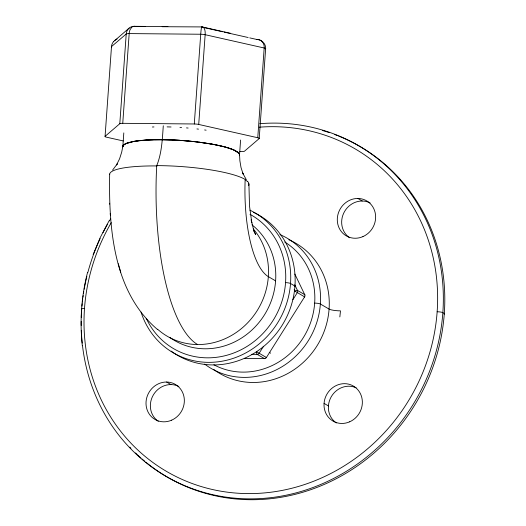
<?xml version="1.0" encoding="UTF-8"?>
<svg xmlns="http://www.w3.org/2000/svg" width="526" height="526" viewBox="0 0 526 526"><rect width="100%" height="100%" fill="white"/><g stroke="black" fill="none" stroke-linecap="round" stroke-linejoin="round"><path stroke-width="0.79" d="M248.923 184.212L249.521 206.08L251.796 222.735L251.172 219.743L253.302 228.619M109.664 174.047C108.691 227.916 113.195 291.785 157.327 329.355M122.814 146.826L123.807 132.907M123.262 140.955L106.508 137.181A4.504 0.789 4.1 0 1 105.069 136.339L111.499 46.597A8.764 8.587 -26.1 0 1 113.478 41.712M105.069 136.339L119.796 123.715L126.227 33.98A8.758 7.732 74.5 0 1 128.035 29.232L129.83 27.589A9.619 8.495 74.5 0 1 135.195 26.471L145.498 26.563M119.796 123.715A4.504 0.789 4.1 0 1 122.749 123.321L129.186 33.585A8.718 5.023 86.9 0 1 130.146 29.561L131.684 27.339A9.619 5.543 86.9 0 1 135.195 26.471L133.867 26.32M163.29 125.786C162.324 139.199 161.837 153.073 156.715 165.71A159.812 52.778 -89.5 0 0 197.572 344.537M122.749 123.321L194.291 123.978L200.722 34.243A8.718 0.506 -86.5 0 1 201.083 30.219L201.451 27.602A9.659 0.565 -86.5 0 1 201.793 27.082A9.619 3.932 -81.3 0 1 204.154 28.266L204.811 29.936A8.758 3.583 -81.3 0 1 205.153 34.703L198.716 124.445L257.76 137.74A4.504 0.789 4.1 0 1 259.2 138.581L244.472 151.199A4.504 0.789 4.1 0 1 241.513 151.6L239.889 151.58M239.554 154.618L240.599 140.015M257.76 137.74L264.19 48.004A8.764 7.206 -71 0 0 263.184 43.086L261.757 41.245A9.593 7.89 -71 0 0 256.964 39.509L249.765 37.885M259.2 138.581L265.63 48.846A8.764 8.587 -26.1 0 0 264.368 43.783L263.868 43.053M246.332 179.714L242.611 172.922L243.13 174.047L241.013 167.531L239.863 160.647L239.547 154.414L239.067 153.375L234.32 150.147L225.003 146.964L211.912 144.104L196.172 141.816L179.142 140.291L162.284 139.673L147.056 140.001L134.768 141.251L126.477 143.315L123.538 145.064L122.841 146.754L123.367 145.327M239.468 155.42L239.547 154.414M339.842 316.922L340.486 310.873A9.001 1.578 4.1 0 1 329.085 309.091L320.367 303.995A4.504 0.789 4.1 0 0 314.666 303.108M122.9 146.024L121.697 152.145L119.58 158.793L116.548 164.94L117.245 163.902L112.597 170.089M87.546 272.448C81.392 296.302 79.663 321.149 82.306 345.621M93.128 254.637L100.328 237.364L109.086 220.795M263.559 346.246L259.127 353.281A2.249 2.084 -59.7 0 1 257.207 354.366L251.711 354.32M292.89 299.669L297.321 292.634A2.249 2.091 -59.7 0 0 297.479 290.424L294.751 284.737M162.153 26.714L201.912 26.925M113.471 41.705L129.179 28.062M114.74 40.436L115.464 39.897A9.593 9.396 -26.1 0 1 117.042 39.036M123.432 145.222L125.287 143.894M201.793 27.076L202.122 26.944M125.622 143.73L133.111 141.56M133.749 141.441L139.153 140.666M139.594 140.62L145.834 140.087M146.313 140.054L153.474 139.752M154.46 139.725L170.555 139.877M134.156 26.3L167.912 26.609M244.846 358.436L264.473 358.62A2.249 0.743 -89.5 0 0 264.861 358.535M171.654 139.916L180.096 140.363M257.852 39.595A9.593 9.396 -26.1 0 0 256.964 39.509L258.529 39.628M180.707 140.409L189.012 141.073M133.729 26.339L135.195 26.464M256.964 39.503L258.601 39.66M189.616 141.132L197.888 142.033M198.953 142.165L214.227 144.545M215.141 144.722L221.676 146.129M202.543 27.01L230.506 33.309M202.595 27.26L220.184 31.218M220.986 31.402L222.583 31.764M224.181 32.119L248.167 37.524M222.103 146.235L227.6 147.714M227.982 147.826L232.518 149.404M233.031 149.614L238.534 152.836M357.89 198.46L362.25 201.011M275.604 280.877L268.339 276.623A90.031 29.732 -89.5 0 1 245.142 179.787L247.207 181.279M269.24 352.367L270.634 353.176M324.069 403.383L328.428 405.934M166.604 382.027L170.963 384.578M294.152 289.668L294.836 291.088L304.718 296.953L304.337 296.69M266.143 357.338L266.518 357.595L256.642 351.736A2.249 0.743 -89.5 0 0 257.207 354.366L264.473 358.62A2.249 2.084 -59.7 0 0 266.393 357.529L304.587 296.881A2.249 2.091 -59.7 0 0 304.745 294.672L294.836 274.059M262.658 41.771L263.296 42.382M238.738 153.04L239.534 154.585M253.512 230.243L255.715 234.655L254.36 231.782M253.354 229.204L254.564 232.564M118.271 263.723L120.724 272.12M109.632 203.207L109.697 204.173M110.217 213.471L110.315 215.035M249.995 214.312A77.276 71.674 -59.7 0 1 261.619 334.825A77.276 71.674 -59.7 0 1 146.254 318.315M285.552 282.613A4.504 0.789 4.1 0 1 290.523 283.488L294.941 286.072A4.504 0.789 4.1 0 1 294.724 286.663M251.967 224.826A69.774 64.711 -59.7 0 1 261.455 319.289A69.774 64.711 -59.7 0 1 169.826 337.449M249.916 210.163A81.03 75.152 -59.7 0 1 263.329 340.269A81.03 75.152 -59.7 0 1 141.047 312.102M253.624 212.412A81.03 75.152 -59.7 0 1 283.021 323.838A81.03 75.152 -59.7 0 1 171.193 351.105M253.295 228.889A69.774 64.711 -59.7 0 1 247.884 322.583A69.774 64.711 -59.7 0 1 157.576 329.21M248.719 183.482A71.904 13.591 2.9 0 1 248.66 185.632M247.411 181.279A70.859 13.413 2.5 0 1 248.857 183.489M156.557 165.618A69.899 12.848 3.9 0 1 245.688 179.787M109.671 174.665A69.899 12.394 4.1 0 1 157.083 165.933M122.847 146.287A58.524 10.264 4.1 0 1 184.869 140.712A58.524 10.264 4.1 0 1 239.323 155.676M258.733 39.766A9.593 9.396 -26.1 0 1 261.961 41.225M111.663 47.018A4.504 0.789 4.1 0 1 111.499 46.597L126.227 33.98A4.504 0.789 4.1 0 1 129.186 33.585L200.722 34.243A4.504 0.789 4.1 0 1 205.153 34.703L264.19 48.004A4.504 0.789 4.1 0 1 265.63 48.846M194.291 123.978A4.504 0.789 4.1 0 1 198.716 124.445M152.382 127.003A56.269 9.869 4.1 0 1 153.96 126.944M167.09 126.884A56.269 9.869 4.1 0 1 171.055 126.99M179.964 127.424A56.269 9.869 4.1 0 1 181.595 127.529M186.493 127.897A56.269 9.869 4.1 0 1 188.117 128.042M196.934 128.942A56.269 9.869 4.1 0 1 198.506 129.133M204.627 129.961A56.269 9.869 4.1 0 1 206.113 130.178M294.836 291.088A2.249 0.717 -25.7 0 1 297.479 290.424L304.745 294.672A2.249 0.717 -25.7 0 1 304.85 295.033M284.711 241.993A70.898 65.757 -59.7 0 1 304.738 335.286A70.898 65.757 -59.7 0 1 213.891 364.781M279.911 234.557A75.402 69.932 -59.7 0 1 309.669 338.461A75.402 69.932 -59.7 0 1 204.621 364.077M288.853 239.751A75.402 69.932 -59.7 0 1 318.467 343.425A75.402 69.932 -59.7 0 1 213.76 369.489M338.56 136.03A191.319 177.44 -59.7 0 1 416.414 402.239A191.319 177.44 -59.7 0 1 145.807 462.137M144.558 461.105A191.319 177.44 -59.7 0 1 142.086 458.994M140.869 457.916A191.319 177.44 -59.7 0 1 137.865 455.187M137.273 454.628A191.319 177.44 -59.7 0 1 135.511 452.945M130.921 448.316A191.319 177.44 -59.7 0 1 129.804 447.133M322.431 130.494A191.319 177.44 -59.7 0 1 329.421 132.664M334.779 134.564A191.319 177.44 -59.7 0 1 337.054 135.432M444.089 314.088A4.504 0.789 4.1 0 0 444.306 313.496L442.853 312.648A4.504 0.789 4.1 0 0 437.152 311.76M259.798 123.695A191.319 177.44 -59.7 0 1 443.135 289.55A191.319 177.44 -59.7 0 1 277.439 496.774A191.319 177.44 -59.7 0 1 82.477 345.47M82.214 343.083A191.319 177.44 -59.7 0 1 81.32 330.289M81.208 325.462A191.319 177.44 -59.7 0 1 81.201 321.432M81.28 317.402A191.319 177.44 -59.7 0 1 81.694 309.327A4.504 0.789 4.1 0 1 84.489 308.519M81.951 306.099A191.319 177.44 -59.7 0 1 82.181 303.68M82.352 302.062A191.319 177.44 -59.7 0 1 82.727 298.84M82.937 297.229A191.319 177.44 -59.7 0 1 83.161 295.619M83.516 293.206A191.319 177.44 -59.7 0 1 83.772 291.601M84.18 289.188A191.319 177.44 -59.7 0 1 85.409 282.791M85.58 281.989A191.319 177.44 -59.7 0 1 86.849 276.42M87.855 272.461A191.319 177.44 -59.7 0 1 93.234 255.274M93.51 254.505A191.319 177.44 -59.7 0 1 100.118 238.58M102.984 232.663A191.319 177.44 -59.7 0 1 107.455 224.286M109.388 220.92A191.319 177.44 -59.7 0 1 110.585 218.915M259.2 127.193A186.822 173.264 -59.7 0 1 434.732 331.354A186.822 173.264 -59.7 0 1 196.52 485.044A186.822 173.264 -59.7 0 1 111.275 222.63M158.319 421.333A20.258 18.785 -59.7 0 1 153.349 394.934A20.258 18.785 -59.7 0 1 178.833 386.478M349.612 237.765A20.258 18.785 -59.7 0 1 344.635 211.373A20.258 18.785 -59.7 0 1 370.12 202.911M336.338 422.97A20.258 18.785 -59.7 0 1 331.156 396.92A20.258 18.785 -59.7 0 1 356.174 387.793M171.654 420.169A20.258 18.785 -59.7 0 0 177.571 385.933A20.258 18.785 -59.7 0 0 146.313 399.668A20.258 18.785 -59.7 0 0 171.654 420.169M362.94 236.601A20.258 18.785 -59.7 0 0 368.857 202.365A20.258 18.785 -59.7 0 0 337.6 216.101A20.258 18.785 -59.7 0 0 362.94 236.601M349.665 421.806A20.258 18.785 -59.7 0 0 355.583 387.57A20.258 18.785 -59.7 0 0 324.325 401.305A20.258 18.785 -59.7 0 0 349.665 421.806"/></g></svg>
